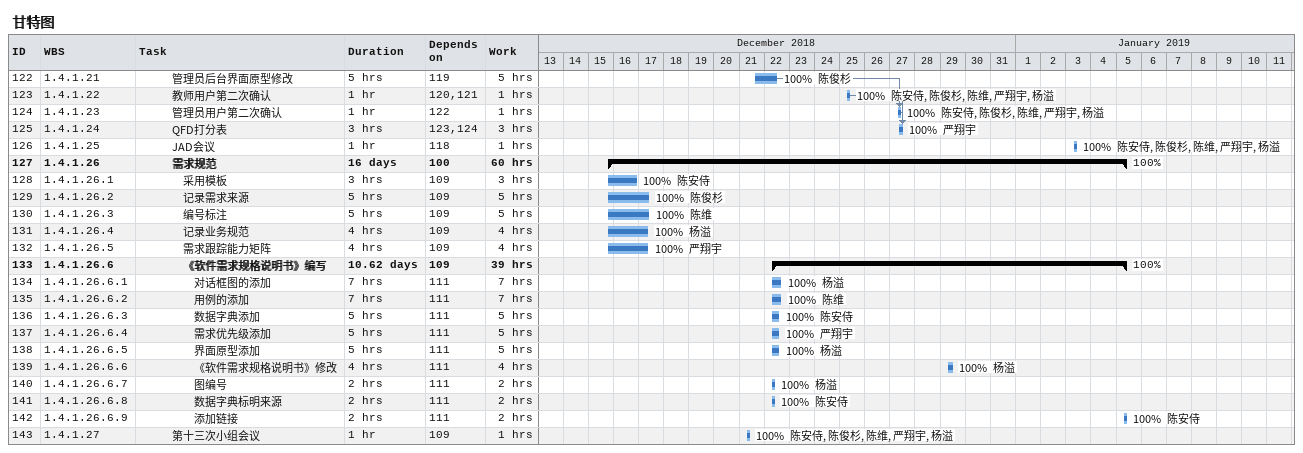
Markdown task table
甘特图

| ID | WBS | Task | Duration | Start | Finish | Predecessors | Resources | % complete | Work (h) |
|---|---|---|---|---|---|---|---|---|---|
| 122 | 1.4.1.21 | 管理员后台界面原型修改 | 5h | 2018-12-21 | 2018-12-22 | 119 | 陈俊杉 | 100 | 5 |
| 123 | 1.4.1.22 | 教师用户第二次确认 | 1h | 2018-12-25 | 2018-12-25 | 120, 121 | 陈安侍, 陈俊杉, 陈维, 严翔宇, 杨溢 | 100 | 1 |
| 124 | 1.4.1.23 | 管理员用户第二次确认 | 1h | 2018-12-27 | 2018-12-27 | 122 | 陈安侍, 陈俊杉, 陈维, 严翔宇, 杨溢 | 100 | 1 |
| 125 | 1.4.1.24 | QFD打分表 | 3h | 2018-12-27 | 2018-12-27 | 123, 124 | 严翔宇 | 100 | 3 |
| 126 | 1.4.1.25 | JAD会议 | 1h | 2019-01-03 | 2019-01-03 | 118 | 陈安侍, 陈俊杉, 陈维, 严翔宇, 杨溢 | 100 | 1 |
| 127 | 1.4.1.26 | **需求规范** | 16d | 2018-12-15 | 2019-01-05 | 100 |  | 100 | 60 |
| 128 | 1.4.1.26.1 | 采用模板 | 3h | 2018-12-15 | 2018-12-16 | 109 | 陈安侍 | 100 | 3 |
| 129 | 1.4.1.26.2 | 记录需求来源 | 5h | 2018-12-15 | 2018-12-17 | 109 | 陈俊杉 | 100 | 5 |
| 130 | 1.4.1.26.3 | 编号标注 | 5h | 2018-12-15 | 2018-12-17 | 109 | 陈维 | 100 | 5 |
| 131 | 1.4.1.26.4 | 记录业务规范 | 4h | 2018-12-15 | 2018-12-17 | 109 | 杨溢 | 100 | 4 |
| 132 | 1.4.1.26.5 | 需求跟踪能力矩阵 | 4h | 2018-12-15 | 2018-12-17 | 109 | 严翔宇 | 100 | 4 |
| 133 | 1.4.1.26.6 | **《软件需求规格说明书》编写** | 10.62d | 2018-12-22 | 2019-01-05 | 109 |  | 100 | 39 |
| 134 | 1.4.1.26.6.1 | 对话框图的添加 | 7h | 2018-12-22 | 2018-12-22 | 111 | 杨溢 | 100 | 7 |
| 135 | 1.4.1.26.6.2 | 用例的添加 | 7h | 2018-12-22 | 2018-12-22 | 111 | 陈维 | 100 | 7 |
| 136 | 1.4.1.26.6.3 | 数据字典添加 | 5h | 2018-12-22 | 2018-12-22 | 111 | 陈安侍 | 100 | 5 |
| 137 | 1.4.1.26.6.4 | 需求优先级添加 | 5h | 2018-12-22 | 2018-12-22 | 111 | 严翔宇 | 100 | 5 |
| 138 | 1.4.1.26.6.5 | 界面原型添加 | 5h | 2018-12-22 | 2018-12-22 | 111 | 杨溢 | 100 | 5 |
| 139 | 1.4.1.26.6.6 | 《软件需求规格说明书》修改 | 4h | 2018-12-29 | 2018-12-29 | 111 | 杨溢 | 100 | 4 |
| 140 | 1.4.1.26.6.7 | 图编号 | 2h | 2018-12-22 | 2018-12-22 | 111 | 杨溢 | 100 | 2 |
| 141 | 1.4.1.26.6.8 | 数据字典标明来源 | 2h | 2018-12-22 | 2018-12-22 | 111 | 陈安侍 | 100 | 2 |
| 142 | 1.4.1.26.6.9 | 添加链接 | 2h | 2019-01-05 | 2019-01-05 | 111 | 陈安侍 | 100 | 2 |
| 143 | 1.4.1.27 | 第十三次小组会议 | 1h | 2018-12-21 | 2018-12-21 | 109 | 陈安侍, 陈俊杉, 陈维, 严翔宇, 杨溢 | 100 | 1 |
